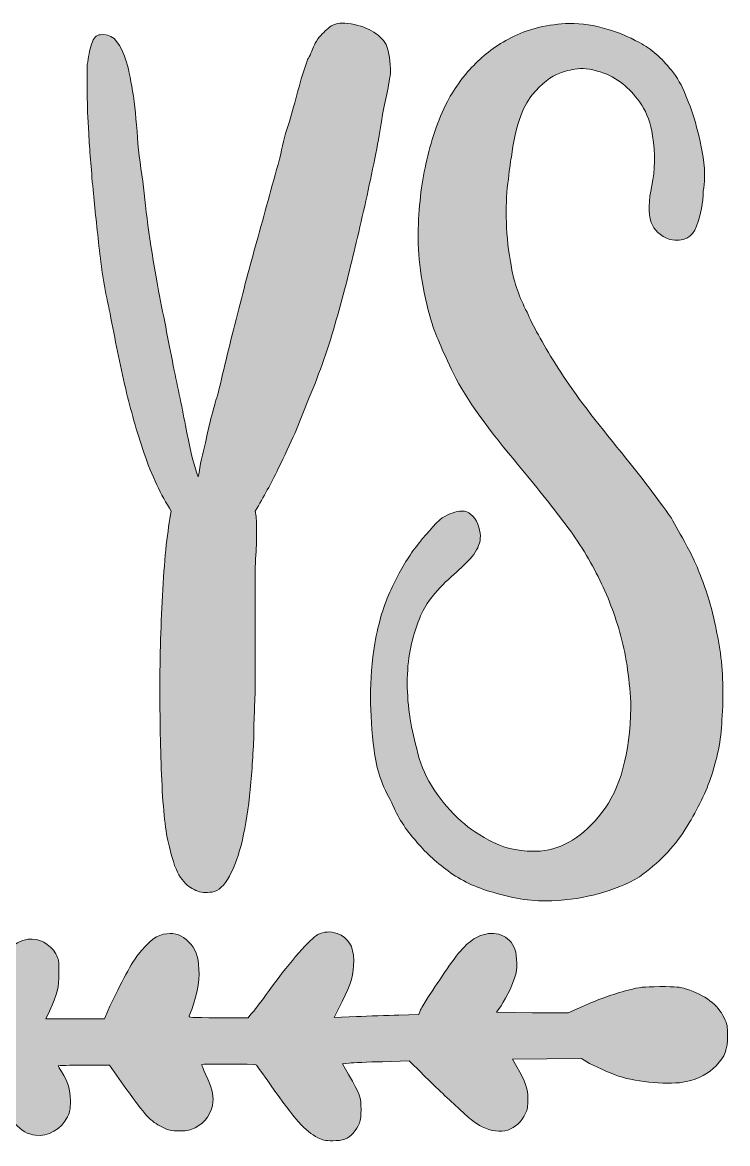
# Model space of a CAD drawing. Header units: inches. Extents: x 0.87 to 5.13, y -5.72 to -0.28.
# Drawn here: x 4.147 to 5.131, y -5.681 to -4.116 of the extents above; entities that cross this region are included whole.
import ezdxf

# ---------------------------------------------------------------- set-up
doc = ezdxf.new("R2010")
doc.units = ezdxf.units.IN
doc.header["$MEASUREMENT"] = 0
doc.layers.add('Layer 1', color=7, linetype='Continuous')

# ---------------------------------------------------------------- blocks, each defined once
blk = doc.blocks.new('block 3')
at = {"layer": 'Layer 1', "true_color": 0xdc1d3a}
h = blk.add_hatch(color=242, dxfattribs=at)
h.dxf.hatch_style = 2
edge = h.paths.add_edge_path()
edge.add_spline(control_points=[(4.4717, -4.7983), (4.473, -4.8049), (4.4737, -4.8119), (4.4737, -4.8192), (4.4737, -4.8264), (4.4737, -4.8354), (4.4737, -4.846), (4.4724, -4.8566), (4.4717, -4.8711), (4.4717, -4.8896), (4.4717, -4.9082), (4.4717, -4.93), (4.4717, -4.9551), (4.4717, -4.9551), (4.4717, -5.0326), (4.4717, -5.0326), (4.4717, -5.0472), (4.4714, -5.0611), (4.4707, -5.0743), (4.4701, -5.0875), (4.4697, -5.1014), (4.4697, -5.116), (4.4684, -5.1438), (4.4664, -5.1706), (4.4638, -5.1964), (4.4611, -5.2222), (4.4571, -5.245), (4.4519, -5.2649), (4.4466, -5.2847), (4.4403, -5.3006), (4.433, -5.3125), (4.4257, -5.3245), (4.4174, -5.3304), (4.4082, -5.3304), (4.4003, -5.3318), (4.393, -5.3304), (4.3863, -5.3264), (4.3797, -5.3238), (4.3735, -5.3182), (4.3675, -5.3096), (4.3615, -5.301), (4.3566, -5.2874), (4.3526, -5.2689), (4.3473, -5.2517), (4.3437, -5.2225), (4.3417, -5.1815), (4.3397, -5.1405), (4.3387, -5.0961), (4.3387, -5.0485), (4.3387, -5.0008), (4.34, -4.9538), (4.3427, -4.9075), (4.3453, -4.8612), (4.3493, -4.8248), (4.3546, -4.7983), (4.34, -4.7758), (4.3274, -4.749), (4.3169, -4.7179), (4.3062, -4.6868), (4.2977, -4.6567), (4.291, -4.6275), (4.2831, -4.5931), (4.2758, -4.5581), (4.2692, -4.5223), (4.2626, -4.4932), (4.2576, -4.4637), (4.2543, -4.434), (4.251, -4.4042), (4.248, -4.3761), (4.2454, -4.3496), (4.2427, -4.3191), (4.2407, -4.293), (4.2394, -4.2711), (4.2381, -4.2493), (4.2374, -4.2311), (4.2374, -4.2165), (4.2374, -4.2165), (4.2374, -4.1748), (4.2374, -4.1748), (4.2387, -4.1643), (4.2407, -4.1547), (4.2434, -4.1461), (4.246, -4.1375), (4.25, -4.1332), (4.2553, -4.1332), (4.2699, -4.1305), (4.2811, -4.1404), (4.2891, -4.1629), (4.297, -4.1841), (4.303, -4.2192), (4.3069, -4.2682), (4.3082, -4.2907), (4.3109, -4.3138), (4.3149, -4.3377), (4.3188, -4.3813), (4.3261, -4.4323), (4.3367, -4.4905), (4.3447, -4.5302), (4.3519, -4.5673), (4.3586, -4.6017), (4.3652, -4.6322), (4.3711, -4.6613), (4.3764, -4.6891), (4.3817, -4.7169), (4.387, -4.7374), (4.3923, -4.7506), (4.3949, -4.7335), (4.3983, -4.7176), (4.4022, -4.703), (4.4049, -4.6898), (4.4078, -4.6769), (4.4112, -4.6643), (4.4145, -4.6517), (4.4174, -4.6414), (4.4201, -4.6335), (4.428, -4.5991), (4.437, -4.5624), (4.4469, -4.5233), (4.4568, -4.4843), (4.4664, -4.4482), (4.4757, -4.4151), (4.4863, -4.3767), (4.4969, -4.3383), (4.5075, -4.2999), (4.5101, -4.284), (4.5141, -4.2688), (4.5194, -4.2543), (4.5234, -4.241), (4.5273, -4.2268), (4.5313, -4.2116), (4.5353, -4.1964), (4.5399, -4.1815), (4.5452, -4.1669), (4.5465, -4.1656), (4.5478, -4.1629), (4.5492, -4.159), (4.5505, -4.1563), (4.5518, -4.1533), (4.5531, -4.15), (4.5544, -4.1467), (4.5564, -4.1431), (4.5591, -4.1391), (4.5644, -4.1325), (4.57, -4.1269), (4.576, -4.1222), (4.5819, -4.1176), (4.5902, -4.116), (4.6008, -4.1173), (4.6273, -4.1212), (4.6451, -4.1312), (4.6544, -4.147), (4.6584, -4.1577), (4.6604, -4.1709), (4.6604, -4.1868), (4.659, -4.1974), (4.657, -4.2086), (4.6544, -4.2205), (4.6517, -4.2311), (4.6494, -4.2433), (4.6474, -4.2572), (4.6455, -4.2711), (4.6425, -4.2874), (4.6385, -4.3059), (4.6306, -4.3456), (4.6219, -4.3847), (4.6127, -4.423), (4.6048, -4.4575), (4.5955, -4.4935), (4.5849, -4.5313), (4.5743, -4.569), (4.5617, -4.6051), (4.5472, -4.6395), (4.5472, -4.6395), (4.5273, -4.6891), (4.5273, -4.6891), (4.5207, -4.7037), (4.5127, -4.7205), (4.5035, -4.7397), (4.4942, -4.7589), (4.4836, -4.7784), (4.4717, -4.7983)], knot_values=[0, 0, 0, 0, 1, 1, 1, 2, 2, 2, 3, 3, 3, 4, 4, 4, 5, 5, 5, 6, 6, 6, 7, 7, 7, 8, 8, 8, 9, 9, 9, 10, 10, 10, 11, 11, 11, 12, 12, 12, 13, 13, 13, 14, 14, 14, 15, 15, 15, 16, 16, 16, 17, 17, 17, 18, 18, 18, 19, 19, 19, 20, 20, 20, 21, 21, 21, 22, 22, 22, 23, 23, 23, 24, 24, 24, 25, 25, 25, 26, 26, 26, 27, 27, 27, 28, 28, 28, 29, 29, 29, 30, 30, 30, 31, 31, 31, 32, 32, 32, 33, 33, 33, 34, 34, 34, 35, 35, 35, 36, 36, 36, 37, 37, 37, 38, 38, 38, 39, 39, 39, 40, 40, 40, 41, 41, 41, 42, 42, 42, 43, 43, 43, 44, 44, 44, 45, 45, 45, 46, 46, 46, 47, 47, 47, 48, 48, 48, 49, 49, 49, 50, 50, 50, 51, 51, 51, 52, 52, 52, 53, 53, 53, 54, 54, 54, 55, 55, 55, 56, 56, 56, 57, 57, 57, 58, 58, 58, 59, 59, 59, 60, 60, 60, 60], degree=3, periodic=1)
h = blk.add_hatch(color=242, dxfattribs=at)
h.dxf.hatch_style = 2
edge = h.paths.add_edge_path()
edge.add_spline(control_points=[(4.8695, -5.2728), (4.9011, -5.2702), (4.9297, -5.2523), (4.9554, -5.2192), (4.9811, -5.1862), (4.9946, -5.1372), (4.9959, -5.0723), (4.9946, -5.0353), (4.9899, -5.0022), (4.982, -4.973), (4.9741, -4.9439), (4.9635, -4.9161), (4.9502, -4.8896), (4.937, -4.8632), (4.9205, -4.837), (4.9006, -4.8112), (4.8808, -4.7854), (4.8582, -4.7573), (4.8331, -4.7268), (4.7907, -4.6765), (4.7616, -4.6345), (4.7457, -4.6007), (4.7299, -4.567), (4.7206, -4.5448), (4.7179, -4.5342), (4.7047, -4.4892), (4.6984, -4.4482), (4.6991, -4.4111), (4.6997, -4.3741), (4.7034, -4.3416), (4.71, -4.3138), (4.7166, -4.2821), (4.7265, -4.253), (4.7398, -4.2265), (4.7504, -4.2066), (4.7636, -4.1887), (4.7795, -4.1729), (4.794, -4.1583), (4.8119, -4.1457), (4.8331, -4.1351), (4.8543, -4.1246), (4.8801, -4.1186), (4.9105, -4.1173), (4.9277, -4.1173), (4.9449, -4.1199), (4.9622, -4.1252), (4.9767, -4.1292), (4.992, -4.1355), (5.0081, -4.1441), (5.0242, -4.1527), (5.0389, -4.1656), (5.0524, -4.1828), (5.0604, -4.1921), (5.0672, -4.204), (5.0726, -4.2185), (5.0779, -4.2304), (5.083, -4.245), (5.0877, -4.2622), (5.0924, -4.2794), (5.0961, -4.2986), (5.0988, -4.3198), (5.0988, -4.3238), (5.0988, -4.3284), (5.0988, -4.3337), (5.0988, -4.339), (5.0981, -4.3449), (5.0968, -4.3516), (5.0968, -4.3674), (5.0937, -4.3837), (5.0877, -4.4002), (5.0816, -4.4168), (5.0692, -4.423), (5.0504, -4.4191), (5.0369, -4.4138), (5.0282, -4.4058), (5.0241, -4.3952), (5.0201, -4.382), (5.0204, -4.3648), (5.0251, -4.3436), (5.0299, -4.3224), (5.0302, -4.2993), (5.0262, -4.2741), (5.0235, -4.2569), (5.0184, -4.2427), (5.011, -4.2314), (5.0036, -4.2202), (4.9959, -4.2113), (4.988, -4.2046), (4.9787, -4.1967), (4.9688, -4.1907), (4.9582, -4.1868), (4.9436, -4.1815), (4.9314, -4.1795), (4.9215, -4.1808), (4.9115, -4.1821), (4.9033, -4.1841), (4.8966, -4.1868), (4.8847, -4.1907), (4.8718, -4.201), (4.8579, -4.2175), (4.844, -4.2341), (4.8344, -4.2629), (4.8291, -4.3039), (4.8278, -4.3118), (4.8262, -4.3241), (4.8242, -4.3406), (4.8222, -4.3572), (4.8215, -4.3754), (4.8222, -4.3952), (4.8228, -4.4151), (4.8252, -4.4359), (4.8291, -4.4578), (4.8331, -4.4796), (4.8404, -4.5005), (4.851, -4.5203), (4.8589, -4.5389), (4.8721, -4.563), (4.8907, -4.5928), (4.9092, -4.6226), (4.9357, -4.6587), (4.9701, -4.701), (5.0048, -4.7434), (5.0322, -4.7791), (5.0524, -4.8082), (5.0578, -4.8175), (5.0652, -4.8307), (5.0746, -4.8479), (5.084, -4.8652), (5.0927, -4.8857), (5.1008, -4.9095), (5.1089, -4.9333), (5.1152, -4.9605), (5.1199, -4.9909), (5.1246, -5.0214), (5.1256, -5.0544), (5.123, -5.0902), (5.1217, -5.118), (5.1163, -5.1451), (5.1071, -5.1716), (5.0992, -5.1941), (5.0872, -5.2179), (5.0714, -5.243), (5.0555, -5.2682), (5.0343, -5.2901), (5.0078, -5.3086), (4.9906, -5.3192), (4.9714, -5.3271), (4.9502, -5.3324), (4.9317, -5.3377), (4.9102, -5.341), (4.8857, -5.3423), (4.8612, -5.3436), (4.8338, -5.3397), (4.8033, -5.3304), (4.7795, -5.3238), (4.7586, -5.3139), (4.7408, -5.3006), (4.7229, -5.2874), (4.708, -5.2735), (4.6961, -5.2589), (4.6815, -5.243), (4.6703, -5.2252), (4.6623, -5.2053), (4.6491, -5.1828), (4.6408, -5.1584), (4.6375, -5.1319), (4.6342, -5.1054), (4.6326, -5.0809), (4.6326, -5.0584), (4.6326, -5.0333), (4.6345, -5.0081), (4.6385, -4.983), (4.6438, -4.9538), (4.6513, -4.9287), (4.6612, -4.9075), (4.6711, -4.8863), (4.6813, -4.8685), (4.6918, -4.8539), (4.7036, -4.838), (4.7161, -4.8235), (4.7293, -4.8102), (4.7385, -4.8036), (4.7478, -4.7996), (4.757, -4.7983), (4.7662, -4.797), (4.7741, -4.8016), (4.7807, -4.8122), (4.7859, -4.8241), (4.7872, -4.8344), (4.7846, -4.843), (4.782, -4.8516), (4.7767, -4.8598), (4.7688, -4.8678), (4.7609, -4.8757), (4.7517, -4.8844), (4.7412, -4.8936), (4.7306, -4.9029), (4.7208, -4.9141), (4.7115, -4.9274), (4.7063, -4.9353), (4.7016, -4.9452), (4.6977, -4.9571), (4.6938, -4.9678), (4.6905, -4.9797), (4.6878, -4.9929), (4.6852, -5.0061), (4.6839, -5.0214), (4.6839, -5.0385), (4.6839, -5.0544), (4.6852, -5.071), (4.6878, -5.0882), (4.6905, -5.1028), (4.6941, -5.119), (4.6987, -5.1368), (4.7033, -5.1547), (4.7109, -5.1716), (4.7214, -5.1875), (4.732, -5.2033), (4.7445, -5.2179), (4.759, -5.2311), (4.7708, -5.2417), (4.7859, -5.2517), (4.8044, -5.2609), (4.8228, -5.2702), (4.8445, -5.2742), (4.8695, -5.2728)], knot_values=[0, 0, 0, 0, 1, 1, 1, 2, 2, 2, 3, 3, 3, 4, 4, 4, 5, 5, 5, 6, 6, 6, 7, 7, 7, 8, 8, 8, 9, 9, 9, 10, 10, 10, 11, 11, 11, 12, 12, 12, 13, 13, 13, 14, 14, 14, 15, 15, 15, 16, 16, 16, 17, 17, 17, 18, 18, 18, 19, 19, 19, 20, 20, 20, 21, 21, 21, 22, 22, 22, 23, 23, 23, 24, 24, 24, 25, 25, 25, 26, 26, 26, 27, 27, 27, 28, 28, 28, 29, 29, 29, 30, 30, 30, 31, 31, 31, 32, 32, 32, 33, 33, 33, 34, 34, 34, 35, 35, 35, 36, 36, 36, 37, 37, 37, 38, 38, 38, 39, 39, 39, 40, 40, 40, 41, 41, 41, 42, 42, 42, 43, 43, 43, 44, 44, 44, 45, 45, 45, 46, 46, 46, 47, 47, 47, 48, 48, 48, 49, 49, 49, 50, 50, 50, 51, 51, 51, 52, 52, 52, 53, 53, 53, 54, 54, 54, 55, 55, 55, 56, 56, 56, 57, 57, 57, 58, 58, 58, 59, 59, 59, 60, 60, 60, 61, 61, 61, 62, 62, 62, 63, 63, 63, 64, 64, 64, 65, 65, 65, 66, 66, 66, 67, 67, 67, 68, 68, 68, 69, 69, 69, 70, 70, 70, 71, 71, 71, 72, 72, 72, 73, 73, 73, 74, 74, 74, 75, 75, 75, 75], degree=3, periodic=1)
at = {"layer": 'Layer 1', "lineweight": 0}
for points, knots in [([(4.4717, -4.7983), (4.473, -4.8049), (4.4737, -4.8119), (4.4737, -4.8192), (4.4737, -4.8264), (4.4737, -4.8354), (4.4737, -4.846), (4.4724, -4.8566), (4.4717, -4.8711), (4.4717, -4.8896), (4.4717, -4.9082), (4.4717, -4.93), (4.4717, -4.9551), (4.4717, -4.9551), (4.4717, -5.0326), (4.4717, -5.0326), (4.4717, -5.0472), (4.4714, -5.0611), (4.4707, -5.0743), (4.4701, -5.0875), (4.4697, -5.1014), (4.4697, -5.116), (4.4684, -5.1438), (4.4664, -5.1706), (4.4638, -5.1964), (4.4611, -5.2222), (4.4571, -5.245), (4.4519, -5.2649), (4.4466, -5.2847), (4.4403, -5.3006), (4.433, -5.3125), (4.4257, -5.3245), (4.4174, -5.3304), (4.4082, -5.3304), (4.4003, -5.3318), (4.393, -5.3304), (4.3863, -5.3264), (4.3797, -5.3238), (4.3735, -5.3182), (4.3675, -5.3096), (4.3615, -5.301), (4.3566, -5.2874), (4.3526, -5.2689), (4.3473, -5.2517), (4.3437, -5.2225), (4.3417, -5.1815), (4.3397, -5.1405), (4.3387, -5.0961), (4.3387, -5.0485), (4.3387, -5.0008), (4.34, -4.9538), (4.3427, -4.9075), (4.3453, -4.8612), (4.3493, -4.8248), (4.3546, -4.7983), (4.34, -4.7758), (4.3274, -4.749), (4.3169, -4.7179), (4.3062, -4.6868), (4.2977, -4.6567), (4.291, -4.6275), (4.2831, -4.5931), (4.2758, -4.5581), (4.2692, -4.5223), (4.2626, -4.4932), (4.2576, -4.4637), (4.2543, -4.434), (4.251, -4.4042), (4.248, -4.3761), (4.2454, -4.3496), (4.2427, -4.3191), (4.2407, -4.293), (4.2394, -4.2711), (4.2381, -4.2493), (4.2374, -4.2311), (4.2374, -4.2165), (4.2374, -4.2165), (4.2374, -4.1748), (4.2374, -4.1748), (4.2387, -4.1643), (4.2407, -4.1547), (4.2434, -4.1461), (4.246, -4.1375), (4.25, -4.1332), (4.2553, -4.1332), (4.2699, -4.1305), (4.2811, -4.1404), (4.2891, -4.1629), (4.297, -4.1841), (4.303, -4.2192), (4.3069, -4.2682), (4.3082, -4.2907), (4.3109, -4.3138), (4.3149, -4.3377), (4.3188, -4.3813), (4.3261, -4.4323), (4.3367, -4.4905), (4.3447, -4.5302), (4.3519, -4.5673), (4.3586, -4.6017), (4.3652, -4.6322), (4.3711, -4.6613), (4.3764, -4.6891), (4.3817, -4.7169), (4.387, -4.7374), (4.3923, -4.7506), (4.3949, -4.7335), (4.3983, -4.7176), (4.4022, -4.703), (4.4049, -4.6898), (4.4078, -4.6769), (4.4112, -4.6643), (4.4145, -4.6517), (4.4174, -4.6414), (4.4201, -4.6335), (4.428, -4.5991), (4.437, -4.5624), (4.4469, -4.5233), (4.4568, -4.4843), (4.4664, -4.4482), (4.4757, -4.4151), (4.4863, -4.3767), (4.4969, -4.3383), (4.5075, -4.2999), (4.5101, -4.284), (4.5141, -4.2688), (4.5194, -4.2543), (4.5234, -4.241), (4.5273, -4.2268), (4.5313, -4.2116), (4.5353, -4.1964), (4.5399, -4.1815), (4.5452, -4.1669), (4.5465, -4.1656), (4.5478, -4.1629), (4.5492, -4.159), (4.5505, -4.1563), (4.5518, -4.1533), (4.5531, -4.15), (4.5544, -4.1467), (4.5564, -4.1431), (4.5591, -4.1391), (4.5644, -4.1325), (4.57, -4.1269), (4.576, -4.1222), (4.5819, -4.1176), (4.5902, -4.116), (4.6008, -4.1173), (4.6273, -4.1212), (4.6451, -4.1312), (4.6544, -4.147), (4.6584, -4.1577), (4.6604, -4.1709), (4.6604, -4.1868), (4.659, -4.1974), (4.657, -4.2086), (4.6544, -4.2205), (4.6517, -4.2311), (4.6494, -4.2433), (4.6474, -4.2572), (4.6455, -4.2711), (4.6425, -4.2874), (4.6385, -4.3059), (4.6306, -4.3456), (4.6219, -4.3847), (4.6127, -4.423), (4.6048, -4.4575), (4.5955, -4.4935), (4.5849, -4.5313), (4.5743, -4.569), (4.5617, -4.6051), (4.5472, -4.6395), (4.5472, -4.6395), (4.5273, -4.6891), (4.5273, -4.6891), (4.5207, -4.7037), (4.5127, -4.7205), (4.5035, -4.7397), (4.4942, -4.7589), (4.4836, -4.7784), (4.4717, -4.7983)], [0, 0, 0, 0, 1, 1, 1, 2, 2, 2, 3, 3, 3, 4, 4, 4, 5, 5, 5, 6, 6, 6, 7, 7, 7, 8, 8, 8, 9, 9, 9, 10, 10, 10, 11, 11, 11, 12, 12, 12, 13, 13, 13, 14, 14, 14, 15, 15, 15, 16, 16, 16, 17, 17, 17, 18, 18, 18, 19, 19, 19, 20, 20, 20, 21, 21, 21, 22, 22, 22, 23, 23, 23, 24, 24, 24, 25, 25, 25, 26, 26, 26, 27, 27, 27, 28, 28, 28, 29, 29, 29, 30, 30, 30, 31, 31, 31, 32, 32, 32, 33, 33, 33, 34, 34, 34, 35, 35, 35, 36, 36, 36, 37, 37, 37, 38, 38, 38, 39, 39, 39, 40, 40, 40, 41, 41, 41, 42, 42, 42, 43, 43, 43, 44, 44, 44, 45, 45, 45, 46, 46, 46, 47, 47, 47, 48, 48, 48, 49, 49, 49, 50, 50, 50, 51, 51, 51, 52, 52, 52, 53, 53, 53, 54, 54, 54, 55, 55, 55, 56, 56, 56, 57, 57, 57, 58, 58, 58, 59, 59, 59, 60, 60, 60, 60]), ([(4.8695, -5.2728), (4.9011, -5.2702), (4.9297, -5.2523), (4.9554, -5.2192), (4.9811, -5.1862), (4.9946, -5.1372), (4.9959, -5.0723), (4.9946, -5.0353), (4.9899, -5.0022), (4.982, -4.973), (4.9741, -4.9439), (4.9635, -4.9161), (4.9502, -4.8896), (4.937, -4.8632), (4.9205, -4.837), (4.9006, -4.8112), (4.8808, -4.7854), (4.8582, -4.7573), (4.8331, -4.7268), (4.7907, -4.6765), (4.7616, -4.6345), (4.7457, -4.6007), (4.7299, -4.567), (4.7206, -4.5448), (4.7179, -4.5342), (4.7047, -4.4892), (4.6984, -4.4482), (4.6991, -4.4111), (4.6997, -4.3741), (4.7034, -4.3416), (4.71, -4.3138), (4.7166, -4.2821), (4.7265, -4.253), (4.7398, -4.2265), (4.7504, -4.2066), (4.7636, -4.1887), (4.7795, -4.1729), (4.794, -4.1583), (4.8119, -4.1457), (4.8331, -4.1351), (4.8543, -4.1246), (4.8801, -4.1186), (4.9105, -4.1173), (4.9277, -4.1173), (4.9449, -4.1199), (4.9622, -4.1252), (4.9767, -4.1292), (4.992, -4.1355), (5.0081, -4.1441), (5.0242, -4.1527), (5.0389, -4.1656), (5.0524, -4.1828), (5.0604, -4.1921), (5.0672, -4.204), (5.0726, -4.2185), (5.0779, -4.2304), (5.083, -4.245), (5.0877, -4.2622), (5.0924, -4.2794), (5.0961, -4.2986), (5.0988, -4.3198), (5.0988, -4.3238), (5.0988, -4.3284), (5.0988, -4.3337), (5.0988, -4.339), (5.0981, -4.3449), (5.0968, -4.3516), (5.0968, -4.3674), (5.0937, -4.3837), (5.0877, -4.4002), (5.0816, -4.4168), (5.0692, -4.423), (5.0504, -4.4191), (5.0369, -4.4138), (5.0282, -4.4058), (5.0241, -4.3952), (5.0201, -4.382), (5.0204, -4.3648), (5.0251, -4.3436), (5.0299, -4.3224), (5.0302, -4.2993), (5.0262, -4.2741), (5.0235, -4.2569), (5.0184, -4.2427), (5.011, -4.2314), (5.0036, -4.2202), (4.9959, -4.2113), (4.988, -4.2046), (4.9787, -4.1967), (4.9688, -4.1907), (4.9582, -4.1868), (4.9436, -4.1815), (4.9314, -4.1795), (4.9215, -4.1808), (4.9115, -4.1821), (4.9033, -4.1841), (4.8966, -4.1868), (4.8847, -4.1907), (4.8718, -4.201), (4.8579, -4.2175), (4.844, -4.2341), (4.8344, -4.2629), (4.8291, -4.3039), (4.8278, -4.3118), (4.8262, -4.3241), (4.8242, -4.3406), (4.8222, -4.3572), (4.8215, -4.3754), (4.8222, -4.3952), (4.8228, -4.4151), (4.8252, -4.4359), (4.8291, -4.4578), (4.8331, -4.4796), (4.8404, -4.5005), (4.851, -4.5203), (4.8589, -4.5389), (4.8721, -4.563), (4.8907, -4.5928), (4.9092, -4.6226), (4.9357, -4.6587), (4.9701, -4.701), (5.0048, -4.7434), (5.0322, -4.7791), (5.0524, -4.8082), (5.0578, -4.8175), (5.0652, -4.8307), (5.0746, -4.8479), (5.084, -4.8652), (5.0927, -4.8857), (5.1008, -4.9095), (5.1089, -4.9333), (5.1152, -4.9605), (5.1199, -4.9909), (5.1246, -5.0214), (5.1256, -5.0544), (5.123, -5.0902), (5.1217, -5.118), (5.1163, -5.1451), (5.1071, -5.1716), (5.0992, -5.1941), (5.0872, -5.2179), (5.0714, -5.243), (5.0555, -5.2682), (5.0343, -5.2901), (5.0078, -5.3086), (4.9906, -5.3192), (4.9714, -5.3271), (4.9502, -5.3324), (4.9317, -5.3377), (4.9102, -5.341), (4.8857, -5.3423), (4.8612, -5.3436), (4.8338, -5.3397), (4.8033, -5.3304), (4.7795, -5.3238), (4.7586, -5.3139), (4.7408, -5.3006), (4.7229, -5.2874), (4.708, -5.2735), (4.6961, -5.2589), (4.6815, -5.243), (4.6703, -5.2252), (4.6623, -5.2053), (4.6491, -5.1828), (4.6408, -5.1584), (4.6375, -5.1319), (4.6342, -5.1054), (4.6326, -5.0809), (4.6326, -5.0584), (4.6326, -5.0333), (4.6345, -5.0081), (4.6385, -4.983), (4.6438, -4.9538), (4.6513, -4.9287), (4.6612, -4.9075), (4.6711, -4.8863), (4.6813, -4.8685), (4.6918, -4.8539), (4.7036, -4.838), (4.7161, -4.8235), (4.7293, -4.8102), (4.7385, -4.8036), (4.7478, -4.7996), (4.757, -4.7983), (4.7662, -4.797), (4.7741, -4.8016), (4.7807, -4.8122), (4.7859, -4.8241), (4.7872, -4.8344), (4.7846, -4.843), (4.782, -4.8516), (4.7767, -4.8598), (4.7688, -4.8678), (4.7609, -4.8757), (4.7517, -4.8844), (4.7412, -4.8936), (4.7306, -4.9029), (4.7208, -4.9141), (4.7115, -4.9274), (4.7063, -4.9353), (4.7016, -4.9452), (4.6977, -4.9571), (4.6938, -4.9678), (4.6905, -4.9797), (4.6878, -4.9929), (4.6852, -5.0061), (4.6839, -5.0214), (4.6839, -5.0385), (4.6839, -5.0544), (4.6852, -5.071), (4.6878, -5.0882), (4.6905, -5.1028), (4.6941, -5.119), (4.6987, -5.1368), (4.7033, -5.1547), (4.7109, -5.1716), (4.7214, -5.1875), (4.732, -5.2033), (4.7445, -5.2179), (4.759, -5.2311), (4.7708, -5.2417), (4.7859, -5.2517), (4.8044, -5.2609), (4.8228, -5.2702), (4.8445, -5.2742), (4.8695, -5.2728)], [0, 0, 0, 0, 1, 1, 1, 2, 2, 2, 3, 3, 3, 4, 4, 4, 5, 5, 5, 6, 6, 6, 7, 7, 7, 8, 8, 8, 9, 9, 9, 10, 10, 10, 11, 11, 11, 12, 12, 12, 13, 13, 13, 14, 14, 14, 15, 15, 15, 16, 16, 16, 17, 17, 17, 18, 18, 18, 19, 19, 19, 20, 20, 20, 21, 21, 21, 22, 22, 22, 23, 23, 23, 24, 24, 24, 25, 25, 25, 26, 26, 26, 27, 27, 27, 28, 28, 28, 29, 29, 29, 30, 30, 30, 31, 31, 31, 32, 32, 32, 33, 33, 33, 34, 34, 34, 35, 35, 35, 36, 36, 36, 37, 37, 37, 38, 38, 38, 39, 39, 39, 40, 40, 40, 41, 41, 41, 42, 42, 42, 43, 43, 43, 44, 44, 44, 45, 45, 45, 46, 46, 46, 47, 47, 47, 48, 48, 48, 49, 49, 49, 50, 50, 50, 51, 51, 51, 52, 52, 52, 53, 53, 53, 54, 54, 54, 55, 55, 55, 56, 56, 56, 57, 57, 57, 58, 58, 58, 59, 59, 59, 60, 60, 60, 61, 61, 61, 62, 62, 62, 63, 63, 63, 64, 64, 64, 65, 65, 65, 66, 66, 66, 67, 67, 67, 68, 68, 68, 69, 69, 69, 70, 70, 70, 71, 71, 71, 72, 72, 72, 73, 73, 73, 74, 74, 74, 75, 75, 75, 75])]:
    blk.add_open_spline(points, degree=3, knots=knots, dxfattribs=at)
blk = doc.blocks.new('block 8')
at = {"layer": 'Layer 1', "true_color": 0x768a38}
h = blk.add_hatch(color=67, dxfattribs=at)
h.dxf.hatch_style = 2
edge = h.paths.add_edge_path()
edge.add_spline(control_points=[(4.5592, -5.3895), (4.5493, -5.3946), (4.5192, -5.4286), (4.4959, -5.461), (4.4831, -5.4789), (4.4746, -5.4899), (4.4658, -5.5007), (4.4658, -5.5007), (4.4619, -5.5055), (4.4619, -5.5055), (4.4619, -5.5055), (4.4201, -5.5055), (4.4201, -5.5055), (4.381, -5.5055), (4.3784, -5.5053), (4.3796, -5.503), (4.3895, -5.4792), (4.3943, -5.4556), (4.3932, -5.4377), (4.3923, -5.4187), (4.3889, -5.4096), (4.3787, -5.3997), (4.3691, -5.39), (4.3608, -5.3869), (4.3483, -5.3883), (4.3341, -5.3897), (4.3251, -5.3966), (4.3066, -5.4198), (4.2987, -5.4298), (4.2791, -5.4664), (4.2666, -5.4948), (4.2666, -5.4948), (4.2612, -5.5072), (4.2612, -5.5072), (4.2612, -5.5072), (4.2203, -5.5072), (4.2203, -5.5072), (4.2203, -5.5072), (4.1795, -5.5072), (4.1795, -5.5072), (4.1795, -5.5072), (4.1846, -5.4965), (4.1846, -5.4965), (4.1956, -5.4723), (4.1979, -5.4635), (4.1979, -5.4431), (4.1979, -5.4252), (4.1976, -5.4241), (4.1934, -5.4164), (4.1857, -5.4025), (4.1692, -5.3937), (4.1551, -5.396), (4.1335, -5.3994), (4.1193, -5.4144), (4.0955, -5.4579), (4.0844, -5.4786), (4.0793, -5.4922), (4.0793, -5.5021), (4.0793, -5.5021), (4.0793, -5.5087), (4.0793, -5.5087), (4.0793, -5.5087), (4.0356, -5.5078), (4.0356, -5.5078), (4.0117, -5.5072), (3.9919, -5.5067), (3.9916, -5.5067), (3.9913, -5.5064), (3.9933, -5.5021), (3.9955, -5.4967), (4.0143, -5.455), (4.0106, -5.4195), (3.9859, -5.4051), (3.9768, -5.4), (3.9632, -5.3985), (3.9527, -5.4022), (3.9425, -5.4056), (3.9249, -5.4176), (3.9166, -5.4264), (3.907, -5.4371), (3.8871, -5.4641), (3.8749, -5.4834), (3.859, -5.5081), (3.863, -5.5058), (3.8386, -5.5058), (3.827, -5.5058), (3.813, -5.5053), (3.8077, -5.505), (3.8077, -5.505), (3.7977, -5.5038), (3.7977, -5.5038), (3.7977, -5.5038), (3.8025, -5.4933), (3.8025, -5.4933), (3.8182, -5.4593), (3.819, -5.4434), (3.8068, -5.4298), (3.7989, -5.421), (3.794, -5.419), (3.781, -5.419), (3.7713, -5.4187), (3.7688, -5.4196), (3.762, -5.4232), (3.7498, -5.4298), (3.7038, -5.4786), (3.6904, -5.4987), (3.6904, -5.4987), (3.6865, -5.505), (3.6865, -5.505), (3.6865, -5.505), (3.6552, -5.5041), (3.6552, -5.5041), (3.6382, -5.5036), (3.6209, -5.503), (3.6169, -5.503), (3.6169, -5.503), (3.6098, -5.503), (3.6098, -5.503), (3.6183, -5.4865), (3.6408, -5.4664), (3.6357, -5.4468), (3.6314, -5.4303), (3.6078, -5.4176), (3.592, -5.4176), (3.5735, -5.4173), (3.5647, -5.4241), (3.5173, -5.4755), (3.5173, -5.4755), (3.4912, -5.5038), (3.4912, -5.5038), (3.4912, -5.5038), (3.4679, -5.5047), (3.4679, -5.5047), (3.4458, -5.5055), (3.4444, -5.5055), (3.4376, -5.5095), (3.4288, -5.5146), (3.4231, -5.5237), (3.4219, -5.5348), (3.4211, -5.5416), (3.4217, -5.5441), (3.4254, -5.551), (3.4316, -5.5629), (3.4393, -5.5677), (3.4529, -5.5686), (3.4631, -5.5691), (3.4634, -5.5694), (3.4674, -5.5754), (3.4696, -5.5788), (3.4818, -5.5921), (3.4943, -5.6055), (3.538, -5.6517), (3.5622, -5.6687), (3.5837, -5.6687), (3.5951, -5.6687), (3.6016, -5.6668), (3.6084, -5.6611), (3.6186, -5.6526), (3.6235, -5.6384), (3.6198, -5.6253), (3.6178, -5.6182), (3.6064, -5.5978), (3.5942, -5.5796), (3.5903, -5.5737), (3.5871, -5.5686), (3.5871, -5.568), (3.5871, -5.5674), (3.6039, -5.5671), (3.6243, -5.5671), (3.6243, -5.5671), (3.6615, -5.5671), (3.6615, -5.5671), (3.6615, -5.5671), (3.6646, -5.5737), (3.6646, -5.5737), (3.6689, -5.5825), (3.6737, -5.5867), (3.7007, -5.6055), (3.7475, -5.6381), (3.7693, -5.6492), (3.7864, -5.6492), (3.8074, -5.6492), (3.8235, -5.6333), (3.8233, -5.6131), (3.823, -5.6023), (3.8199, -5.595), (3.8091, -5.5808), (3.8043, -5.5745), (3.8008, -5.5694), (3.8011, -5.5691), (3.8014, -5.5688), (3.815, -5.5691), (3.8318, -5.5697), (3.8318, -5.5697), (3.8621, -5.5708), (3.8621, -5.5708), (3.8621, -5.5708), (3.8675, -5.5785), (3.8675, -5.5785), (3.9178, -5.6472), (3.9288, -5.6599), (3.9433, -5.6668), (3.974, -5.6812), (4.0052, -5.6557), (3.9972, -5.6222), (3.9961, -5.6179), (3.9907, -5.6049), (3.985, -5.593), (3.985, -5.593), (3.9748, -5.5717), (3.9748, -5.5717), (3.9748, -5.5717), (4.0259, -5.5717), (4.0259, -5.5717), (4.054, -5.5717), (4.0796, -5.5722), (4.0827, -5.5725), (4.0881, -5.5734), (4.0886, -5.5742), (4.0989, -5.5933), (4.1318, -5.6537), (4.1428, -5.6662), (4.1653, -5.6696), (4.182, -5.6722), (4.2016, -5.6608), (4.2098, -5.6438), (4.2135, -5.6364), (4.2138, -5.6336), (4.2138, -5.6211), (4.2138, -5.6055), (4.2107, -5.5955), (4.2013, -5.5808), (4.199, -5.5768), (4.1968, -5.5734), (4.1968, -5.5728), (4.1968, -5.5722), (4.213, -5.5717), (4.2325, -5.5717), (4.2325, -5.5717), (4.2683, -5.5717), (4.2683, -5.5717), (4.2683, -5.5717), (4.2913, -5.6043), (4.2913, -5.6043), (4.318, -5.6418), (4.3259, -5.6503), (4.3415, -5.658), (4.3517, -5.6631), (4.3537, -5.6634), (4.3662, -5.6634), (4.3781, -5.6634), (4.3807, -5.6628), (4.3881, -5.6591), (4.4023, -5.6523), (4.4113, -5.6384), (4.4128, -5.623), (4.4136, -5.6123), (4.4111, -5.6032), (4.4025, -5.5845), (4.3991, -5.5771), (4.3969, -5.5711), (4.3972, -5.5708), (4.398, -5.57), (4.4712, -5.57), (4.4726, -5.5711), (4.4735, -5.5717), (4.4826, -5.5842), (4.4931, -5.5992), (4.5271, -5.648), (4.5413, -5.6639), (4.5589, -5.673), (4.5663, -5.6767), (4.5689, -5.6773), (4.5799, -5.6773), (4.5938, -5.6773), (4.6012, -5.6747), (4.6083, -5.6665), (4.6168, -5.6574), (4.6194, -5.6503), (4.6194, -5.6338), (4.6194, -5.6168), (4.6177, -5.612), (4.6021, -5.5847), (4.6021, -5.5847), (4.5936, -5.5697), (4.5936, -5.5697), (4.5936, -5.5697), (4.6029, -5.5688), (4.6029, -5.5688), (4.608, -5.5683), (4.629, -5.5674), (4.6495, -5.5669), (4.6495, -5.5669), (4.6866, -5.5657), (4.6866, -5.5657), (4.6866, -5.5657), (4.7037, -5.5827), (4.7037, -5.5827), (4.713, -5.5921), (4.7332, -5.6114), (4.7488, -5.6259), (4.7721, -5.6477), (4.7786, -5.6531), (4.7883, -5.6577), (4.8141, -5.6705), (4.8376, -5.6634), (4.849, -5.6389), (4.8515, -5.6336), (4.8521, -5.6293), (4.8521, -5.6188), (4.8521, -5.6038), (4.849, -5.595), (4.8368, -5.574), (4.8368, -5.574), (4.8305, -5.5635), (4.8305, -5.5635), (4.8305, -5.5635), (4.8788, -5.5629), (4.8788, -5.5629), (4.8788, -5.5629), (4.927, -5.5626), (4.927, -5.5626), (4.927, -5.5626), (4.9344, -5.5671), (4.9344, -5.5671), (4.9427, -5.5722), (4.9676, -5.5833), (4.9787, -5.587), (5.0059, -5.5961), (5.0508, -5.5998), (5.0729, -5.5947), (5.0911, -5.5907), (5.1041, -5.5839), (5.1149, -5.5725), (5.1274, -5.5592), (5.1308, -5.5501), (5.1308, -5.5305), (5.1308, -5.5169), (5.1305, -5.5149), (5.126, -5.5056), (5.1175, -5.4871), (5.0993, -5.4738), (5.0735, -5.4655), (5.0636, -5.4624), (5.0596, -5.4621), (5.0363, -5.4621), (5.0119, -5.4624), (5.0091, -5.4627), (4.9923, -5.467), (4.969, -5.4732), (4.952, -5.4792), (4.9282, -5.4899), (4.9282, -5.4899), (4.9086, -5.4987), (4.9086, -5.4987), (4.9086, -5.4987), (4.8586, -5.4985), (4.8586, -5.4985), (4.8586, -5.4985), (4.8084, -5.4979), (4.8084, -5.4979), (4.8084, -5.4979), (4.8147, -5.4888), (4.8147, -5.4888), (4.8229, -5.4766), (4.8331, -5.455), (4.8354, -5.4445), (4.8379, -5.4326), (4.8368, -5.4142), (4.8328, -5.4065), (4.8234, -5.3883), (4.8024, -5.3827), (4.7823, -5.3926), (4.7678, -5.3997), (4.7548, -5.4139), (4.736, -5.4423), (4.7272, -5.4556), (4.7167, -5.4712), (4.7128, -5.4772), (4.7088, -5.4831), (4.7042, -5.4908), (4.7025, -5.4945), (4.7025, -5.4945), (4.7, -5.501), (4.7, -5.501), (4.7, -5.501), (4.6719, -5.5019), (4.6719, -5.5019), (4.6563, -5.5024), (4.6299, -5.5033), (4.6129, -5.5038), (4.6129, -5.5038), (4.5819, -5.505), (4.5819, -5.505), (4.5819, -5.505), (4.593, -5.4831), (4.593, -5.4831), (4.6055, -5.4582), (4.6094, -5.4448), (4.6092, -5.4255), (4.6089, -5.4054), (4.6018, -5.3937), (4.5859, -5.388), (4.5765, -5.3846), (4.5677, -5.3852), (4.5592, -5.3895)], knot_values=[0, 0, 0, 0, 1, 1, 1, 2, 2, 2, 3, 3, 3, 4, 4, 4, 5, 5, 5, 6, 6, 6, 7, 7, 7, 8, 8, 8, 9, 9, 9, 10, 10, 10, 11, 11, 11, 12, 12, 12, 13, 13, 13, 14, 14, 14, 15, 15, 15, 16, 16, 16, 17, 17, 17, 18, 18, 18, 19, 19, 19, 20, 20, 20, 21, 21, 21, 22, 22, 22, 23, 23, 23, 24, 24, 24, 25, 25, 25, 26, 26, 26, 27, 27, 27, 28, 28, 28, 29, 29, 29, 30, 30, 30, 31, 31, 31, 32, 32, 32, 33, 33, 33, 34, 34, 34, 35, 35, 35, 36, 36, 36, 37, 37, 37, 38, 38, 38, 39, 39, 39, 40, 40, 40, 41, 41, 41, 42, 42, 42, 43, 43, 43, 44, 44, 44, 45, 45, 45, 46, 46, 46, 47, 47, 47, 48, 48, 48, 49, 49, 49, 50, 50, 50, 51, 51, 51, 52, 52, 52, 53, 53, 53, 54, 54, 54, 55, 55, 55, 56, 56, 56, 57, 57, 57, 58, 58, 58, 59, 59, 59, 60, 60, 60, 61, 61, 61, 62, 62, 62, 63, 63, 63, 64, 64, 64, 65, 65, 65, 66, 66, 66, 67, 67, 67, 68, 68, 68, 69, 69, 69, 70, 70, 70, 71, 71, 71, 72, 72, 72, 73, 73, 73, 74, 74, 74, 75, 75, 75, 76, 76, 76, 77, 77, 77, 78, 78, 78, 79, 79, 79, 80, 80, 80, 81, 81, 81, 82, 82, 82, 83, 83, 83, 84, 84, 84, 85, 85, 85, 86, 86, 86, 87, 87, 87, 88, 88, 88, 89, 89, 89, 90, 90, 90, 91, 91, 91, 92, 92, 92, 93, 93, 93, 94, 94, 94, 95, 95, 95, 96, 96, 96, 97, 97, 97, 98, 98, 98, 99, 99, 99, 100, 100, 100, 101, 101, 101, 102, 102, 102, 103, 103, 103, 104, 104, 104, 105, 105, 105, 106, 106, 106, 107, 107, 107, 108, 108, 108, 109, 109, 109, 110, 110, 110, 111, 111, 111, 112, 112, 112, 113, 113, 113, 114, 114, 114, 115, 115, 115, 116, 116, 116, 117, 117, 117, 118, 118, 118, 119, 119, 119, 120, 120, 120, 121, 121, 121, 122, 122, 122, 123, 123, 123, 124, 124, 124, 125, 125, 125, 126, 126, 126, 127, 127, 127, 128, 128, 128, 129, 129, 129, 130, 130, 130, 131, 131, 131, 132, 132, 132, 133, 133, 133, 134, 134, 134, 135, 135, 135, 135], degree=3, periodic=1)
at = {"layer": 'Layer 1', "lineweight": 0}
blk.add_open_spline([(4.5592, -5.3895), (4.5493, -5.3946), (4.5192, -5.4286), (4.4959, -5.461), (4.4831, -5.4789), (4.4746, -5.4899), (4.4658, -5.5007), (4.4658, -5.5007), (4.4619, -5.5055), (4.4619, -5.5055), (4.4619, -5.5055), (4.4201, -5.5055), (4.4201, -5.5055), (4.381, -5.5055), (4.3784, -5.5053), (4.3796, -5.503), (4.3895, -5.4792), (4.3943, -5.4556), (4.3932, -5.4377), (4.3923, -5.4187), (4.3889, -5.4096), (4.3787, -5.3997), (4.3691, -5.39), (4.3608, -5.3869), (4.3483, -5.3883), (4.3341, -5.3897), (4.3251, -5.3966), (4.3066, -5.4198), (4.2987, -5.4298), (4.2791, -5.4664), (4.2666, -5.4948), (4.2666, -5.4948), (4.2612, -5.5072), (4.2612, -5.5072), (4.2612, -5.5072), (4.2203, -5.5072), (4.2203, -5.5072), (4.2203, -5.5072), (4.1795, -5.5072), (4.1795, -5.5072), (4.1795, -5.5072), (4.1846, -5.4965), (4.1846, -5.4965), (4.1956, -5.4723), (4.1979, -5.4635), (4.1979, -5.4431), (4.1979, -5.4252), (4.1976, -5.4241), (4.1934, -5.4164), (4.1857, -5.4025), (4.1692, -5.3937), (4.1551, -5.396), (4.1335, -5.3994), (4.1193, -5.4144), (4.0955, -5.4579), (4.0844, -5.4786), (4.0793, -5.4922), (4.0793, -5.5021), (4.0793, -5.5021), (4.0793, -5.5087), (4.0793, -5.5087), (4.0793, -5.5087), (4.0356, -5.5078), (4.0356, -5.5078), (4.0117, -5.5072), (3.9919, -5.5067), (3.9916, -5.5067), (3.9913, -5.5064), (3.9933, -5.5021), (3.9955, -5.4967), (4.0143, -5.455), (4.0106, -5.4195), (3.9859, -5.4051), (3.9768, -5.4), (3.9632, -5.3985), (3.9527, -5.4022), (3.9425, -5.4056), (3.9249, -5.4176), (3.9166, -5.4264), (3.907, -5.4371), (3.8871, -5.4641), (3.8749, -5.4834), (3.859, -5.5081), (3.863, -5.5058), (3.8386, -5.5058), (3.827, -5.5058), (3.813, -5.5053), (3.8077, -5.505), (3.8077, -5.505), (3.7977, -5.5038), (3.7977, -5.5038), (3.7977, -5.5038), (3.8025, -5.4933), (3.8025, -5.4933), (3.8182, -5.4593), (3.819, -5.4434), (3.8068, -5.4298), (3.7989, -5.421), (3.794, -5.419), (3.781, -5.419), (3.7713, -5.4187), (3.7688, -5.4196), (3.762, -5.4232), (3.7498, -5.4298), (3.7038, -5.4786), (3.6904, -5.4987), (3.6904, -5.4987), (3.6865, -5.505), (3.6865, -5.505), (3.6865, -5.505), (3.6552, -5.5041), (3.6552, -5.5041), (3.6382, -5.5036), (3.6209, -5.503), (3.6169, -5.503), (3.6169, -5.503), (3.6098, -5.503), (3.6098, -5.503), (3.6183, -5.4865), (3.6408, -5.4664), (3.6357, -5.4468), (3.6314, -5.4303), (3.6078, -5.4176), (3.592, -5.4176), (3.5735, -5.4173), (3.5647, -5.4241), (3.5173, -5.4755), (3.5173, -5.4755), (3.4912, -5.5038), (3.4912, -5.5038), (3.4912, -5.5038), (3.4679, -5.5047), (3.4679, -5.5047), (3.4458, -5.5055), (3.4444, -5.5055), (3.4376, -5.5095), (3.4288, -5.5146), (3.4231, -5.5237), (3.4219, -5.5348), (3.4211, -5.5416), (3.4217, -5.5441), (3.4254, -5.551), (3.4316, -5.5629), (3.4393, -5.5677), (3.4529, -5.5686), (3.4631, -5.5691), (3.4634, -5.5694), (3.4674, -5.5754), (3.4696, -5.5788), (3.4818, -5.5921), (3.4943, -5.6055), (3.538, -5.6517), (3.5622, -5.6687), (3.5837, -5.6687), (3.5951, -5.6687), (3.6016, -5.6668), (3.6084, -5.6611), (3.6186, -5.6526), (3.6235, -5.6384), (3.6198, -5.6253), (3.6178, -5.6182), (3.6064, -5.5978), (3.5942, -5.5796), (3.5903, -5.5737), (3.5871, -5.5686), (3.5871, -5.568), (3.5871, -5.5674), (3.6039, -5.5671), (3.6243, -5.5671), (3.6243, -5.5671), (3.6615, -5.5671), (3.6615, -5.5671), (3.6615, -5.5671), (3.6646, -5.5737), (3.6646, -5.5737), (3.6689, -5.5825), (3.6737, -5.5867), (3.7007, -5.6055), (3.7475, -5.6381), (3.7693, -5.6492), (3.7864, -5.6492), (3.8074, -5.6492), (3.8235, -5.6333), (3.8233, -5.6131), (3.823, -5.6023), (3.8199, -5.595), (3.8091, -5.5808), (3.8043, -5.5745), (3.8008, -5.5694), (3.8011, -5.5691), (3.8014, -5.5688), (3.815, -5.5691), (3.8318, -5.5697), (3.8318, -5.5697), (3.8621, -5.5708), (3.8621, -5.5708), (3.8621, -5.5708), (3.8675, -5.5785), (3.8675, -5.5785), (3.9178, -5.6472), (3.9288, -5.6599), (3.9433, -5.6668), (3.974, -5.6812), (4.0052, -5.6557), (3.9972, -5.6222), (3.9961, -5.6179), (3.9907, -5.6049), (3.985, -5.593), (3.985, -5.593), (3.9748, -5.5717), (3.9748, -5.5717), (3.9748, -5.5717), (4.0259, -5.5717), (4.0259, -5.5717), (4.054, -5.5717), (4.0796, -5.5722), (4.0827, -5.5725), (4.0881, -5.5734), (4.0886, -5.5742), (4.0989, -5.5933), (4.1318, -5.6537), (4.1428, -5.6662), (4.1653, -5.6696), (4.182, -5.6722), (4.2016, -5.6608), (4.2098, -5.6438), (4.2135, -5.6364), (4.2138, -5.6336), (4.2138, -5.6211), (4.2138, -5.6055), (4.2107, -5.5955), (4.2013, -5.5808), (4.199, -5.5768), (4.1968, -5.5734), (4.1968, -5.5728), (4.1968, -5.5722), (4.213, -5.5717), (4.2325, -5.5717), (4.2325, -5.5717), (4.2683, -5.5717), (4.2683, -5.5717), (4.2683, -5.5717), (4.2913, -5.6043), (4.2913, -5.6043), (4.318, -5.6418), (4.3259, -5.6503), (4.3415, -5.658), (4.3517, -5.6631), (4.3537, -5.6634), (4.3662, -5.6634), (4.3781, -5.6634), (4.3807, -5.6628), (4.3881, -5.6591), (4.4023, -5.6523), (4.4113, -5.6384), (4.4128, -5.623), (4.4136, -5.6123), (4.4111, -5.6032), (4.4025, -5.5845), (4.3991, -5.5771), (4.3969, -5.5711), (4.3972, -5.5708), (4.398, -5.57), (4.4712, -5.57), (4.4726, -5.5711), (4.4735, -5.5717), (4.4826, -5.5842), (4.4931, -5.5992), (4.5271, -5.648), (4.5413, -5.6639), (4.5589, -5.673), (4.5663, -5.6767), (4.5689, -5.6773), (4.5799, -5.6773), (4.5938, -5.6773), (4.6012, -5.6747), (4.6083, -5.6665), (4.6168, -5.6574), (4.6194, -5.6503), (4.6194, -5.6338), (4.6194, -5.6168), (4.6177, -5.612), (4.6021, -5.5847), (4.6021, -5.5847), (4.5936, -5.5697), (4.5936, -5.5697), (4.5936, -5.5697), (4.6029, -5.5688), (4.6029, -5.5688), (4.608, -5.5683), (4.629, -5.5674), (4.6495, -5.5669), (4.6495, -5.5669), (4.6866, -5.5657), (4.6866, -5.5657), (4.6866, -5.5657), (4.7037, -5.5827), (4.7037, -5.5827), (4.713, -5.5921), (4.7332, -5.6114), (4.7488, -5.6259), (4.7721, -5.6477), (4.7786, -5.6531), (4.7883, -5.6577), (4.8141, -5.6705), (4.8376, -5.6634), (4.849, -5.6389), (4.8515, -5.6336), (4.8521, -5.6293), (4.8521, -5.6188), (4.8521, -5.6038), (4.849, -5.595), (4.8368, -5.574), (4.8368, -5.574), (4.8305, -5.5635), (4.8305, -5.5635), (4.8305, -5.5635), (4.8788, -5.5629), (4.8788, -5.5629), (4.8788, -5.5629), (4.927, -5.5626), (4.927, -5.5626), (4.927, -5.5626), (4.9344, -5.5671), (4.9344, -5.5671), (4.9427, -5.5722), (4.9676, -5.5833), (4.9787, -5.587), (5.0059, -5.5961), (5.0508, -5.5998), (5.0729, -5.5947), (5.0911, -5.5907), (5.1041, -5.5839), (5.1149, -5.5725), (5.1274, -5.5592), (5.1308, -5.5501), (5.1308, -5.5305), (5.1308, -5.5169), (5.1305, -5.5149), (5.126, -5.5056), (5.1175, -5.4871), (5.0993, -5.4738), (5.0735, -5.4655), (5.0636, -5.4624), (5.0596, -5.4621), (5.0363, -5.4621), (5.0119, -5.4624), (5.0091, -5.4627), (4.9923, -5.467), (4.969, -5.4732), (4.952, -5.4792), (4.9282, -5.4899), (4.9282, -5.4899), (4.9086, -5.4987), (4.9086, -5.4987), (4.9086, -5.4987), (4.8586, -5.4985), (4.8586, -5.4985), (4.8586, -5.4985), (4.8084, -5.4979), (4.8084, -5.4979), (4.8084, -5.4979), (4.8147, -5.4888), (4.8147, -5.4888), (4.8229, -5.4766), (4.8331, -5.455), (4.8354, -5.4445), (4.8379, -5.4326), (4.8368, -5.4142), (4.8328, -5.4065), (4.8234, -5.3883), (4.8024, -5.3827), (4.7823, -5.3926), (4.7678, -5.3997), (4.7548, -5.4139), (4.736, -5.4423), (4.7272, -5.4556), (4.7167, -5.4712), (4.7128, -5.4772), (4.7088, -5.4831), (4.7042, -5.4908), (4.7025, -5.4945), (4.7025, -5.4945), (4.7, -5.501), (4.7, -5.501), (4.7, -5.501), (4.6719, -5.5019), (4.6719, -5.5019), (4.6563, -5.5024), (4.6299, -5.5033), (4.6129, -5.5038), (4.6129, -5.5038), (4.5819, -5.505), (4.5819, -5.505), (4.5819, -5.505), (4.593, -5.4831), (4.593, -5.4831), (4.6055, -5.4582), (4.6094, -5.4448), (4.6092, -5.4255), (4.6089, -5.4054), (4.6018, -5.3937), (4.5859, -5.388), (4.5765, -5.3846), (4.5677, -5.3852), (4.5592, -5.3895)], degree=3, knots=[0, 0, 0, 0, 1, 1, 1, 2, 2, 2, 3, 3, 3, 4, 4, 4, 5, 5, 5, 6, 6, 6, 7, 7, 7, 8, 8, 8, 9, 9, 9, 10, 10, 10, 11, 11, 11, 12, 12, 12, 13, 13, 13, 14, 14, 14, 15, 15, 15, 16, 16, 16, 17, 17, 17, 18, 18, 18, 19, 19, 19, 20, 20, 20, 21, 21, 21, 22, 22, 22, 23, 23, 23, 24, 24, 24, 25, 25, 25, 26, 26, 26, 27, 27, 27, 28, 28, 28, 29, 29, 29, 30, 30, 30, 31, 31, 31, 32, 32, 32, 33, 33, 33, 34, 34, 34, 35, 35, 35, 36, 36, 36, 37, 37, 37, 38, 38, 38, 39, 39, 39, 40, 40, 40, 41, 41, 41, 42, 42, 42, 43, 43, 43, 44, 44, 44, 45, 45, 45, 46, 46, 46, 47, 47, 47, 48, 48, 48, 49, 49, 49, 50, 50, 50, 51, 51, 51, 52, 52, 52, 53, 53, 53, 54, 54, 54, 55, 55, 55, 56, 56, 56, 57, 57, 57, 58, 58, 58, 59, 59, 59, 60, 60, 60, 61, 61, 61, 62, 62, 62, 63, 63, 63, 64, 64, 64, 65, 65, 65, 66, 66, 66, 67, 67, 67, 68, 68, 68, 69, 69, 69, 70, 70, 70, 71, 71, 71, 72, 72, 72, 73, 73, 73, 74, 74, 74, 75, 75, 75, 76, 76, 76, 77, 77, 77, 78, 78, 78, 79, 79, 79, 80, 80, 80, 81, 81, 81, 82, 82, 82, 83, 83, 83, 84, 84, 84, 85, 85, 85, 86, 86, 86, 87, 87, 87, 88, 88, 88, 89, 89, 89, 90, 90, 90, 91, 91, 91, 92, 92, 92, 93, 93, 93, 94, 94, 94, 95, 95, 95, 96, 96, 96, 97, 97, 97, 98, 98, 98, 99, 99, 99, 100, 100, 100, 101, 101, 101, 102, 102, 102, 103, 103, 103, 104, 104, 104, 105, 105, 105, 106, 106, 106, 107, 107, 107, 108, 108, 108, 109, 109, 109, 110, 110, 110, 111, 111, 111, 112, 112, 112, 113, 113, 113, 114, 114, 114, 115, 115, 115, 116, 116, 116, 117, 117, 117, 118, 118, 118, 119, 119, 119, 120, 120, 120, 121, 121, 121, 122, 122, 122, 123, 123, 123, 124, 124, 124, 125, 125, 125, 126, 126, 126, 127, 127, 127, 128, 128, 128, 129, 129, 129, 130, 130, 130, 131, 131, 131, 132, 132, 132, 133, 133, 133, 134, 134, 134, 135, 135, 135, 135], dxfattribs=at)
blk = doc.blocks.new('block 2')
at = {"layer": 'Layer 1'}
for name in ['block 3', 'block 8']:
    blk.add_blockref(name, (0, 0), dxfattribs=at)

msp = doc.modelspace()

# ---------------------------------------------------------------- block references
at = {"layer": 'Layer 1'}
msp.add_blockref('block 2', (0, 0), dxfattribs=at)

doc.saveas('drawing.dxf')
